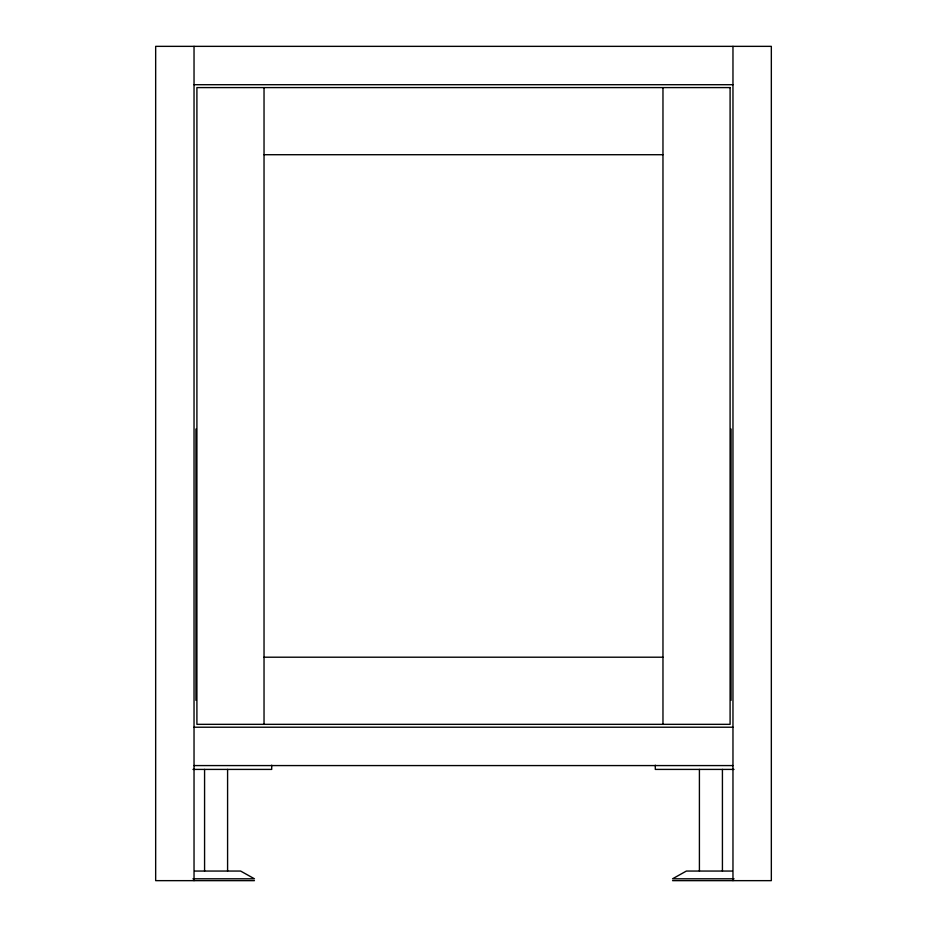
<?xml version="1.0" encoding="UTF-8"?>
<svg xmlns="http://www.w3.org/2000/svg" width="927" height="927" viewBox="0 0 927 927"><rect width="100%" height="100%" fill="white"/><g stroke="black" fill="none" stroke-linecap="round" stroke-linejoin="round"><path stroke-width="1.39" d="M194.033 84.705L732.967 84.705M264.033 154.716L662.967 154.716M264.033 657.208L662.967 657.208M194.033 727.22L732.967 727.22M194.033 765.575L732.967 765.575M192.99 769.41L271.704 769.41L271.704 765.181M734.01 769.41L655.296 769.41L655.296 765.181M194.832 871.056L240.626 871.056L254.45 878.796L192.932 878.796M732.168 871.056L686.374 871.056L672.55 878.796L734.068 878.796M254.45 880.65L155.666 880.65L155.666 46.35L771.334 46.35L771.334 880.65L672.55 880.65M732.967 46.35L732.967 880.65M731.055 428.981L731.055 700.36M722.423 769.41L722.423 871.056M699.41 769.41L699.41 871.056M662.967 87.59L662.967 724.335M264.033 87.59L264.033 724.335M227.59 769.41L227.59 871.056M204.577 769.41L204.577 871.056M195.945 428.981L195.945 700.36M194.033 46.35L194.033 880.65M730.094 87.59L196.906 87.59L196.906 724.335L730.094 724.335L730.094 87.59"/></g></svg>
